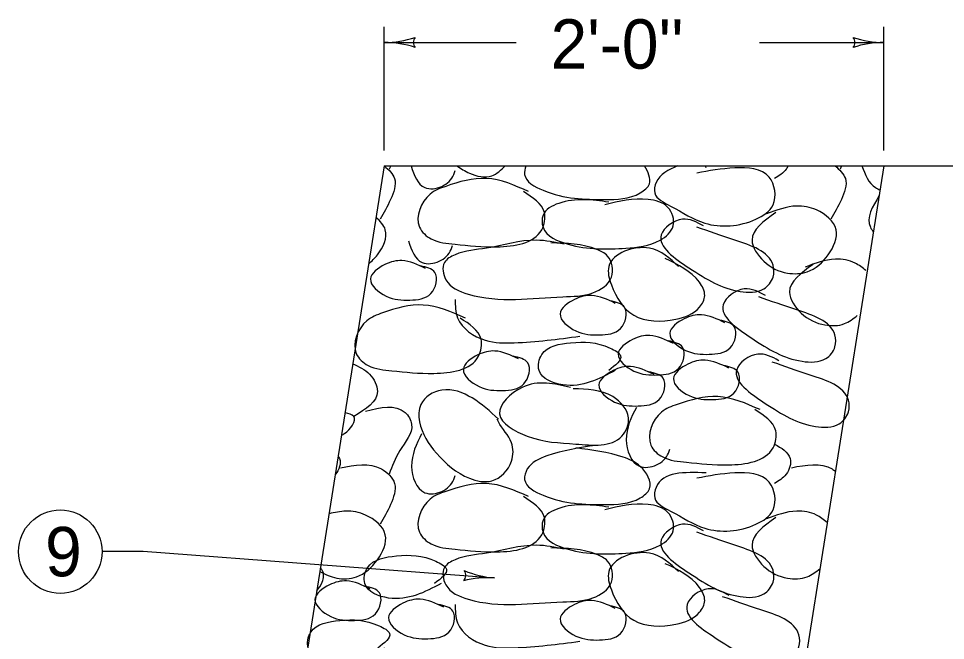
# Model space of a CAD drawing. Extents: x 1007 to 1035.5, y 1000.5 to 1021.5.
# Drawn here: x 1019.793 to 1023.55, y 1008.24 to 1010.759 of the extents above; entities that cross this region are included whole.
import ezdxf

# ---------------------------------------------------------------- set-up
doc = ezdxf.new("R2010")
doc.units = 0
doc.layers.add('Level 1', color=7, linetype='Continuous')

msp = doc.modelspace()

# ---------------------------------------------------------------- linework, layer by layer
at = {"layer": 'Level 1'}
for p, q in [((1021.2755, 1010.2251), (1021.2755, 1010.7251)), ((1023.3007, 1010.2251), (1023.3007, 1010.7251)), ((1021.2755, 1010.6626), (1021.8094, 1010.6626)), ((1022.7959, 1010.6626), (1023.3007, 1010.6626)), ((1021.2755, 1010.1626), (1019.8975, 1001.4998)), ((1021.2755, 1010.1626), (1023.3007, 1010.1626)), ((1021.3016, 1010.1626), (1021.2955, 1010.1489)), ((1022.4023, 1010.1626), (1022.5643, 1010.1626)), ((1022.5795, 1010.1542), (1022.5774, 1010.1626)), ((1023.3007, 1010.1626), (1022.6563, 1006.112)), ((1023.1289, 1010.1626), (1023.1228, 1010.1489)), ((1023.3007, 1010.1626), (1025.634, 1010.1626)), ((1020.1312, 1008.6021), (1020.2978, 1008.6021)), ((1020.2978, 1008.6021), (1021.7226, 1008.4929))]:
    msp.add_line(p, q, dxfattribs=at)
msp.add_circle((1019.962, 1008.5995), 0.1692, dxfattribs=at)
for centre, radius, start, end in [((1021.2755, 1011.0535), 0.3909, 269.9878, 270), ((1021.2755, 1011.0535), 0.3909, 270, 288.6688), ((1021.2755, 1010.2716), 0.3909, 71.3472, 89.9939), ((1021.4242, 1010.6625), 0.0313, 138.7746, 220.8913), ((1023.152, 1010.6626), 0.0313, 318.7746, 40.8913), ((1023.3007, 1010.2716), 0.3909, 90, 108.6688), ((1023.3007, 1011.0535), 0.3909, 251.3472, 269.9939), ((1023.3007, 1010.2716), 0.3909, 89.9878, 90), ((1021.5744, 1008.5043), 0.0313, 314.3923, 36.509), ((1021.7524, 1008.8827), 0.3909, 246.9649, 265.6116), ((1021.6927, 1008.1031), 0.3909, 85.6177, 104.2865), ((1021.6927, 1008.1031), 0.3909, 85.6055, 85.6177)]:
    msp.add_arc(centre, radius, start, end, dxfattribs=at)
for points in [[(1021.2755, 1010.1624), (1021.3168, 1010.1115), (1021.3008, 1010.0264), (1021.2583, 1009.9464)], [(1021.3837, 1010.1626), (1021.4393, 1010.0742), (1021.5087, 1010.0795), (1021.5567, 1010.1275), (1021.562, 1010.1435)], [(1021.5698, 1010.1626), (1021.6205, 1010.1329), (1021.7112, 1010.1222), (1021.7653, 1010.1626)], [(1021.8489, 1010.1626), (1021.8443, 1010.1275), (1021.9188, 1010.0635), (1022.1693, 1010.0264), (1022.3132, 1010.053), (1022.3503, 1010.0902), (1022.3304, 1010.1626)], [(1022.4643, 1010.1626), (1022.377, 1010.0955), (1022.3717, 1010.053), (1022.4357, 1009.9997), (1022.5742, 1009.9304), (1022.782, 1009.9464), (1022.8512, 1010.005), (1022.8352, 1010.1169), (1022.6967, 1010.1542), (1022.5422, 1010.1329)], [(1022.9131, 1010.1626), (1022.9045, 1010.1489), (1022.8565, 1010.1115)], [(1023.1025, 1010.1626), (1023.1442, 1010.1115), (1023.1282, 1010.0264), (1023.0857, 1009.9464)], [(1023.211, 1010.1626), (1023.2667, 1010.0742), (1023.2851, 1010.0648)], [(1021.8603, 1010.0582), (1021.6898, 1010.1115), (1021.5247, 1010.0795), (1021.4607, 1010.0477), (1021.4182, 1009.9144), (1021.466, 1009.8665), (1021.562, 1009.8452), (1021.7325, 1009.8345), (1021.9135, 1009.9039), (1021.9242, 1009.973), (1021.839, 1010.0582)], [(1022.1852, 1010.0157), (1021.9828, 1010.0104), (1021.9188, 1009.9624), (1021.9188, 1009.9144), (1022.0202, 1009.8452), (1022.2545, 1009.8292), (1022.393, 1009.8612), (1022.4463, 1009.9197), (1022.425, 1009.9944), (1022.345, 1010.0264), (1022.1693, 1010.005)], [(1023.2815, 1010.0419), (1023.2455, 1009.9144), (1023.258, 1009.8944)], [(1022.8618, 1009.973), (1022.766, 1009.8612), (1022.8138, 1009.7759), (1022.9098, 1009.728), (1022.9897, 1009.7334), (1023.075, 1009.8025), (1023.1068, 1009.9039), (1023.027, 1009.9837), (1022.947, 1009.9997), (1022.8245, 1009.9677)], [(1021.2122, 1009.7649), (1021.2477, 1009.8025), (1021.2795, 1009.9039), (1021.2424, 1009.9543)], [(1022.5688, 1009.9197), (1022.4837, 1009.9464), (1022.3983, 1009.8825), (1022.5102, 1009.7494), (1022.718, 1009.6534), (1022.8138, 1009.664), (1022.8512, 1009.712), (1022.8512, 1009.7599), (1022.6967, 1009.8612), (1022.5422, 1009.9144)], [(1021.3732, 1009.859), (1021.4289, 1009.7707), (1021.4982, 1009.776), (1021.5462, 1009.824), (1021.5515, 1009.84)], [(1022.0042, 1009.8452), (1021.8922, 1009.8612), (1021.6898, 1009.8292), (1021.562, 1009.8025), (1021.5193, 1009.7705), (1021.5247, 1009.7014), (1021.6152, 1009.6427), (1021.9988, 1009.632), (1022.1213, 1009.648), (1022.1958, 1009.712), (1022.18, 1009.7972), (1022.1373, 1009.8239), (1021.9508, 1009.8505)], [(1022.4677, 1009.7545), (1022.3503, 1009.8292), (1022.1852, 1009.7545), (1022.1958, 1009.68), (1022.2865, 1009.5575), (1022.457, 1009.5415), (1022.5528, 1009.5895), (1022.5742, 1009.6374), (1022.5528, 1009.6907), (1022.4143, 1009.7865)], [(1021.4429, 1009.7467), (1021.3471, 1009.7787), (1021.2778, 1009.7627), (1021.2193, 1009.7042), (1021.2831, 1009.6349), (1021.3791, 1009.6189), (1021.4643, 1009.6455), (1021.4803, 1009.7309), (1021.4216, 1009.7574)], [(1023.0135, 1009.763), (1022.9177, 1009.6512), (1022.9655, 1009.5658), (1023.0615, 1009.518), (1023.1413, 1009.5233), (1023.1927, 1009.5562)], [(1023.2277, 1009.738), (1023.1839, 1009.7684), (1023.1039, 1009.7844), (1022.9814, 1009.7524)], [(1022.2118, 1009.6054), (1022.116, 1009.6374), (1022.0467, 1009.6214), (1021.9882, 1009.5629), (1022.052, 1009.4935), (1022.148, 1009.4775), (1022.2332, 1009.5042), (1022.2492, 1009.5895), (1022.1905, 1009.616)], [(1022.8199, 1009.6371), (1022.7347, 1009.6638), (1022.6494, 1009.5999), (1022.7612, 1009.4668), (1022.969, 1009.3708), (1023.0649, 1009.3814), (1023.1022, 1009.4294), (1023.1022, 1009.4773), (1022.9477, 1009.5786), (1022.7932, 1009.6318)], [(1021.604, 1009.5453), (1021.4335, 1009.5987), (1021.2684, 1009.5667), (1021.2044, 1009.5348), (1021.1619, 1009.4015), (1021.2097, 1009.3537), (1021.3057, 1009.3323), (1021.4762, 1009.3217), (1021.6572, 1009.391), (1021.6679, 1009.4602), (1021.5827, 1009.5453)], [(1021.562, 1009.6214), (1021.5727, 1009.5469), (1021.6845, 1009.4562), (1021.8017, 1009.4457), (1022.068, 1009.4722)], [(1022.6564, 1009.5269), (1022.5606, 1009.5589), (1022.4912, 1009.5429), (1022.4327, 1009.4844), (1022.4966, 1009.415), (1022.5926, 1009.399), (1022.6777, 1009.4257), (1022.6937, 1009.511), (1022.6351, 1009.5375)], [(1022.2118, 1009.3339), (1021.9988, 1009.2752), (1021.9028, 1009.3339), (1021.9135, 1009.3979), (1022.0308, 1009.4457), (1022.1905, 1009.4244), (1022.2332, 1009.3925), (1022.1852, 1009.3339)], [(1022.4472, 1009.4431), (1022.3514, 1009.4751), (1022.282, 1009.4591), (1022.2235, 1009.4006), (1022.2874, 1009.3313), (1022.3834, 1009.3153), (1022.4685, 1009.342), (1022.4845, 1009.4273), (1022.4259, 1009.4538)], [(1021.8195, 1009.3803), (1021.7237, 1009.4123), (1021.6544, 1009.3963), (1021.5959, 1009.3378), (1021.6597, 1009.2685), (1021.7557, 1009.2525), (1021.8409, 1009.2792), (1021.8569, 1009.3645), (1021.7982, 1009.391)], [(1022.6713, 1009.3433), (1022.5754, 1009.3753), (1022.5061, 1009.3593), (1022.4476, 1009.3008), (1022.5114, 1009.2315), (1022.6074, 1009.2155), (1022.6926, 1009.2421), (1022.7086, 1009.3275), (1022.6499, 1009.354)], [(1022.8743, 1009.3732), (1022.7892, 1009.3998), (1022.7038, 1009.336), (1022.8157, 1009.2028), (1023.0235, 1009.1068), (1023.1193, 1009.1175), (1023.1567, 1009.1655), (1023.1567, 1009.2133), (1023.0022, 1009.3147), (1022.8477, 1009.3678)], [(1021.1479, 1009.3606), (1021.2157, 1009.3179), (1021.2477, 1009.2487), (1021.1517, 1009.1474)], [(1022.3687, 1009.3175), (1022.2729, 1009.3495), (1022.2036, 1009.3335), (1022.1451, 1009.275), (1022.2089, 1009.2057), (1022.3049, 1009.1897), (1022.3901, 1009.2164), (1022.4061, 1009.3017), (1022.3474, 1009.3282)], [(1022.0308, 1009.2647), (1021.8337, 1009.2647), (1021.743, 1009.158), (1021.855, 1009.0675), (1022.052, 1009.0355), (1022.2385, 1009.0675), (1022.2652, 1009.142), (1022.2012, 1009.2274), (1022.0413, 1009.2594)], [(1021.7377, 1009.1367), (1021.6312, 1009.222), (1021.5087, 1009.254), (1021.4235, 1009.1954), (1021.4182, 1009.126), (1021.4873, 1008.9982), (1021.6205, 1008.897), (1021.7112, 1008.8864), (1021.791, 1008.9664), (1021.791, 1009.0409), (1021.7377, 1009.126), (1021.7325, 1009.1367)], [(1022.7983, 1009.1748), (1022.6278, 1009.2281), (1022.4626, 1009.1961), (1022.3986, 1009.1643), (1022.3561, 1009.031), (1022.4039, 1008.9831), (1022.4999, 1008.9618), (1022.6704, 1008.9511), (1022.8514, 1009.0205), (1022.8621, 1009.0896), (1022.7769, 1009.1748)], [(1021.1997, 1009.1687), (1021.3595, 1009.1634), (1021.3862, 1009.1155), (1021.3382, 1009.0089), (1021.2955, 1008.913)], [(1021.1019, 1009.0712), (1021.1143, 1009.0782), (1021.1517, 1009.1474), (1021.1163, 1009.1615)], [(1022.297, 1009.1841), (1022.2564, 1009.0524), (1022.3095, 1008.9458), (1022.3789, 1008.9511), (1022.4269, 1008.9991), (1022.4322, 1009.0151)], [(1021.4268, 1009.0767), (1021.3862, 1008.945), (1021.4393, 1008.8384), (1021.5087, 1008.8437), (1021.5567, 1008.8917), (1021.562, 1008.9077)], [(1022.132, 1009.0302), (1021.9348, 1008.9875), (1021.855, 1008.9344), (1021.8443, 1008.8917), (1021.9188, 1008.8277), (1022.1693, 1008.7905), (1022.3132, 1008.8172), (1022.3503, 1008.8544), (1022.3132, 1008.945), (1022.2438, 1008.9822), (1022.052, 1009.0195)], [(1022.8565, 1009.0355), (1022.9205, 1008.9769), (1022.9045, 1008.913), (1022.8565, 1008.8757)], [(1021.0881, 1008.9846), (1021.0932, 1008.9769), (1021.0772, 1008.913), (1021.0766, 1008.9123)], [(1022.9258, 1008.9397), (1023.0908, 1008.9344), (1023.1039, 1008.9258)], [(1021.0985, 1008.9397), (1021.2635, 1008.9344), (1021.3168, 1008.8757), (1021.3008, 1008.7905), (1021.2583, 1008.7105)], [(1022.5795, 1008.9184), (1022.377, 1008.8597), (1022.3717, 1008.8172), (1022.4357, 1008.7639), (1022.5742, 1008.6945), (1022.782, 1008.7105), (1022.8512, 1008.7692), (1022.8352, 1008.881), (1022.6967, 1008.9184), (1022.5422, 1008.897)], [(1021.8603, 1008.8224), (1021.6898, 1008.8757), (1021.5247, 1008.8437), (1021.4607, 1008.8119), (1021.4182, 1008.6785), (1021.466, 1008.6307), (1021.562, 1008.6094), (1021.7325, 1008.5987), (1021.9135, 1008.668), (1021.9242, 1008.7372), (1021.839, 1008.8224)], [(1022.1852, 1008.7799), (1021.9828, 1008.7745), (1021.9188, 1008.7265), (1021.9188, 1008.6785), (1022.0202, 1008.6094), (1022.2545, 1008.5934), (1022.393, 1008.6254), (1022.4463, 1008.6839), (1022.425, 1008.7585), (1022.345, 1008.7905), (1022.1693, 1008.7692)], [(1021.014, 1008.5189), (1021.0825, 1008.4922), (1021.1623, 1008.4975), (1021.2477, 1008.5667), (1021.2795, 1008.668), (1021.1997, 1008.7479), (1021.1197, 1008.7639), (1021.0513, 1008.7529)], [(1022.8618, 1008.7372), (1022.766, 1008.6254), (1022.8138, 1008.54), (1022.9098, 1008.4922), (1022.9897, 1008.4975), (1023.041, 1008.5304)], [(1023.0708, 1008.7174), (1023.027, 1008.7479), (1022.947, 1008.7639), (1022.8245, 1008.7319)], [(1022.5688, 1008.6839), (1022.4837, 1008.7105), (1022.3983, 1008.6467), (1022.5102, 1008.5135), (1022.718, 1008.4175), (1022.8138, 1008.4282), (1022.8512, 1008.4762), (1022.8512, 1008.524), (1022.6967, 1008.6254), (1022.5422, 1008.6785)], [(1022.0042, 1008.6094), (1021.8922, 1008.6254), (1021.6898, 1008.5934), (1021.562, 1008.5667), (1021.5193, 1008.5347), (1021.5247, 1008.4655), (1021.6152, 1008.4069), (1021.9988, 1008.3962), (1022.1213, 1008.4122), (1022.1958, 1008.4762), (1022.18, 1008.5614), (1022.1373, 1008.588), (1021.9508, 1008.6147)], [(1021.5057, 1008.4703), (1021.2927, 1008.4117), (1021.1967, 1008.4703), (1021.2074, 1008.5343), (1021.3247, 1008.5822), (1021.4844, 1008.5608), (1021.527, 1008.529), (1021.479, 1008.4703)], [(1022.4677, 1008.5187), (1022.3503, 1008.5934), (1022.1852, 1008.5187), (1022.1958, 1008.4442), (1022.2865, 1008.3217), (1022.457, 1008.3057), (1022.5528, 1008.3537), (1022.5742, 1008.4015), (1022.5528, 1008.4549), (1022.4143, 1008.5507)], [(1021.0016, 1008.4406), (1021.0238, 1008.4762), (1021.0238, 1008.524), (1021.0162, 1008.5322)], [(1021.218, 1008.4488), (1021.1222, 1008.4808), (1021.0529, 1008.4648), (1020.9944, 1008.4063), (1021.0582, 1008.3369), (1021.1542, 1008.3209), (1021.2394, 1008.3476), (1021.2554, 1008.4329), (1021.1967, 1008.4594)], [(1022.6734, 1008.4222), (1022.5883, 1008.4489), (1022.5029, 1008.385), (1022.6148, 1008.2519), (1022.8226, 1008.1559), (1022.9184, 1008.1665), (1022.9558, 1008.2145), (1022.9558, 1008.2624), (1022.8013, 1008.3637), (1022.6468, 1008.4169)], [(1021.5162, 1008.3748), (1021.4203, 1008.4068), (1021.351, 1008.3908), (1021.2925, 1008.3323), (1021.3563, 1008.2629), (1021.4523, 1008.2469), (1021.5375, 1008.2736), (1021.5535, 1008.3589), (1021.4948, 1008.3854)], [(1022.2118, 1008.3695), (1022.116, 1008.4015), (1022.0467, 1008.3855), (1021.9882, 1008.327), (1022.052, 1008.2577), (1022.148, 1008.2417), (1022.2332, 1008.2684), (1022.2492, 1008.3537), (1022.1905, 1008.3802)], [(1021.562, 1008.3855), (1021.5727, 1008.311), (1021.6845, 1008.2204), (1021.8017, 1008.2099), (1022.068, 1008.2364)], [(1021.2756, 1008.2087), (1021.0626, 1008.15), (1020.9666, 1008.2087), (1020.9772, 1008.2727), (1021.0946, 1008.3205), (1021.2542, 1008.2992), (1021.2969, 1008.2673), (1021.2489, 1008.2087)]]:
    msp.add_spline(points, degree=3, dxfattribs=at)

# ---------------------------------------------------------------- texts
for s, p in [("2'-0''", (1021.9493, 1010.5563)), ('9', (1019.9003, 1008.4996))]:
    msp.add_text(s, height=0.2, dxfattribs=at).set_placement(p)

doc.saveas('drawing.dxf')
